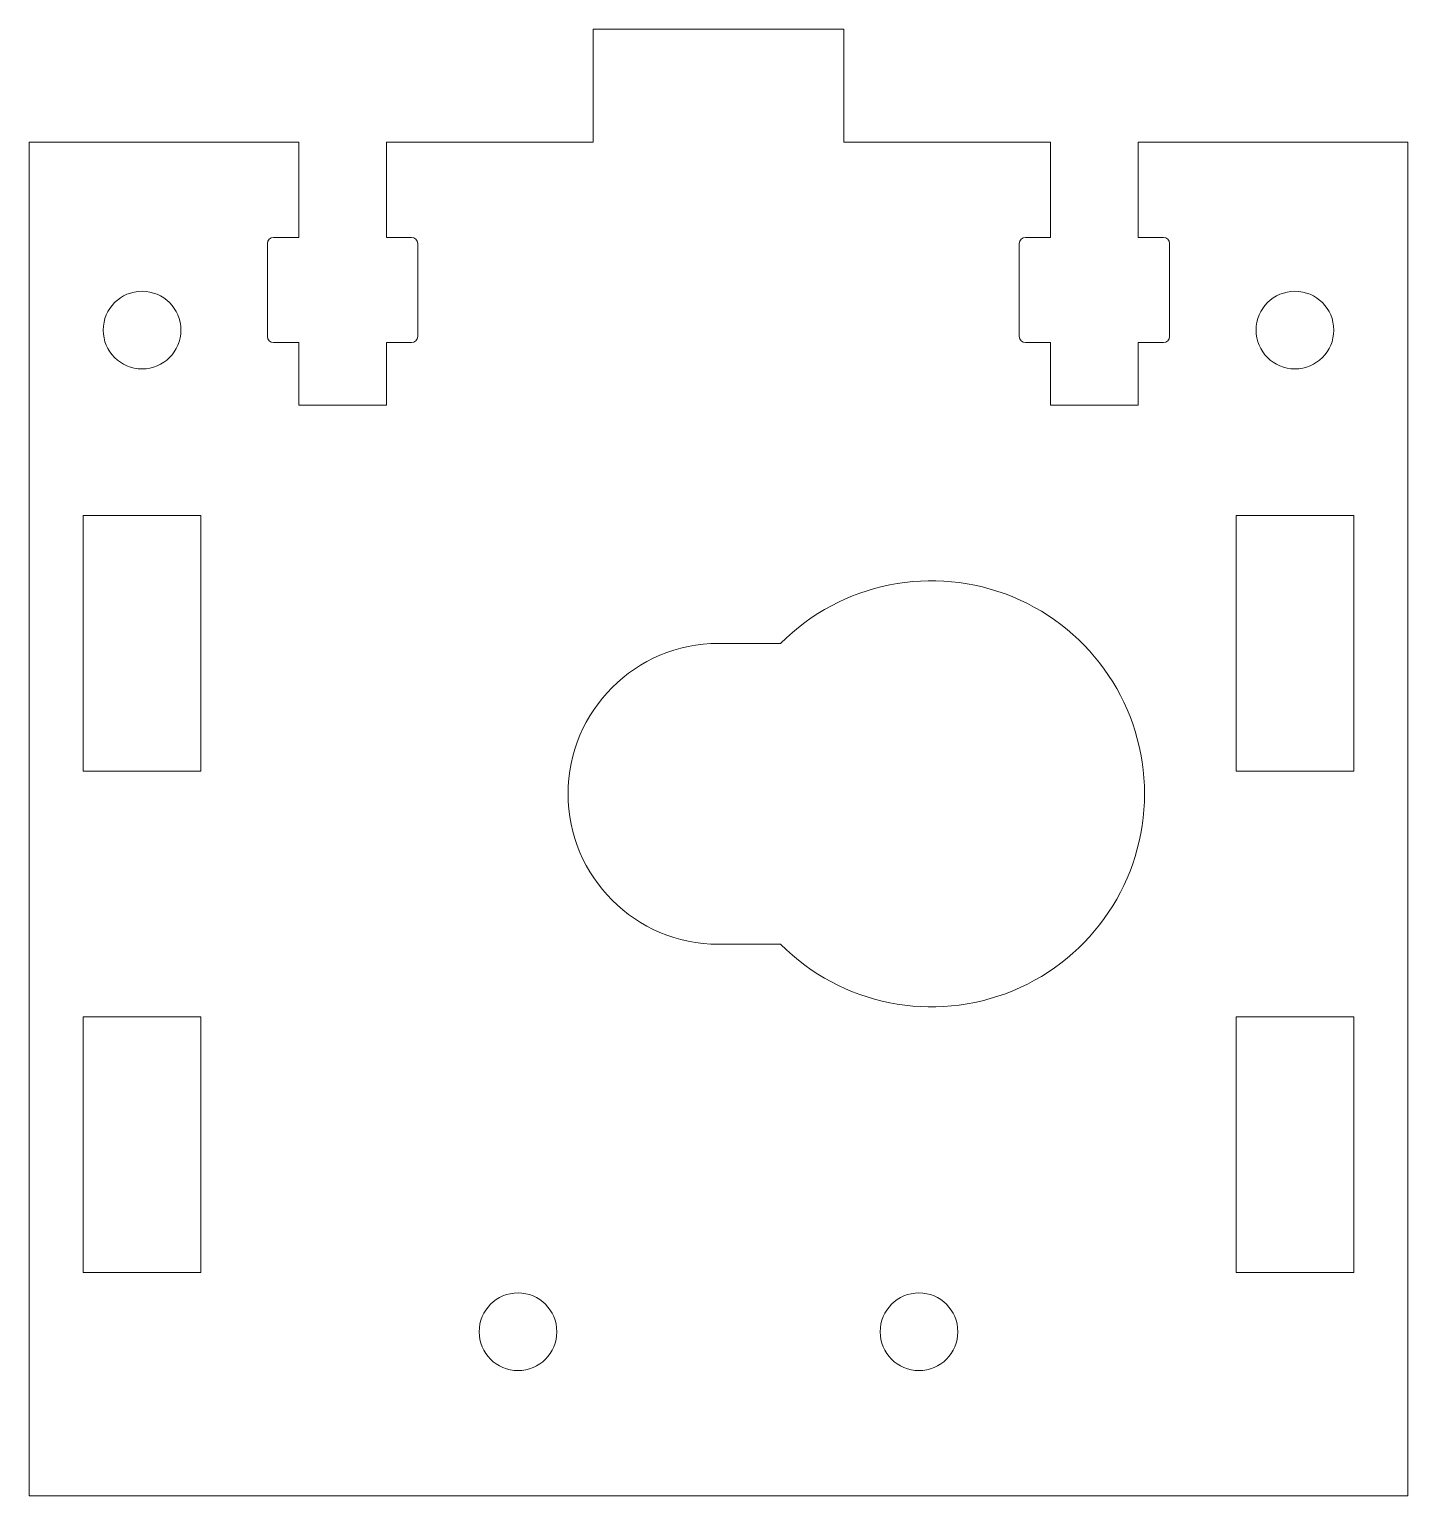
# Model space of a CAD drawing. Header units: millimetres. Extents: x -27.5 to 27.5, y -27 to 31.5.
import ezdxf

# ---------------------------------------------------------------- set-up
doc = ezdxf.new("R2010")
doc.units = ezdxf.units.MM

msp = doc.modelspace()

# ---------------------------------------------------------------- linework, layer by layer
at = {"color": 7, "linetype": 'Continuous', "lineweight": 15}
for p, q in [((5, 31.5), (-5, 31.5)), ((-5, 31.5), (-5, 27)), ((5, 27), (5, 31.5)), ((-16.75, 27), (-27.5, 27)), ((-27.5, 27), (-27.5, -27)), ((-16.75, 27), (-16.75, 23.2)), ((-5, 27), (-13.25, 27)), ((-13.25, 23.2), (-13.25, 27)), ((13.25, 27), (5, 27)), ((13.25, 27), (13.25, 23.2)), ((27.5, 27), (16.75, 27)), ((16.75, 23.2), (16.75, 27)), ((27.5, -27), (27.5, 27)), ((-18, 22.95), (-18, 19.25)), ((-16.75, 23.2), (-17.75, 23.2)), ((-12.25, 23.2), (-13.25, 23.2)), ((-12, 19.25), (-12, 22.95)), ((12, 22.95), (12, 19.25)), ((13.25, 23.2), (12.25, 23.2)), ((17.75, 23.2), (16.75, 23.2)), ((18, 19.25), (18, 22.95)), ((-17.75, 19), (-16.75, 19)), ((-16.75, 19), (-16.75, 16.5)), ((-13.25, 19), (-12.25, 19)), ((-13.25, 16.5), (-13.25, 19)), ((12.25, 19), (13.25, 19)), ((13.25, 19), (13.25, 16.5)), ((16.75, 19), (17.75, 19)), ((16.75, 16.5), (16.75, 19)), ((-16.75, 16.5), (-13.25, 16.5)), ((13.25, 16.5), (16.75, 16.5)), ((-25.35, 12.1), (-25.35, 1.9)), ((-20.65, 12.1), (-25.35, 12.1)), ((-20.65, 1.9), (-20.65, 12.1)), ((20.65, 12.1), (20.65, 1.9)), ((25.35, 12.1), (20.65, 12.1)), ((25.35, 1.9), (25.35, 12.1)), ((2.479, 7), (0, 7)), ((-25.35, 1.9), (-20.65, 1.9)), ((20.65, 1.9), (25.35, 1.9)), ((0, -5), (2.479, -5)), ((-25.35, -7.9), (-25.35, -18.1)), ((-20.65, -7.9), (-25.35, -7.9)), ((-20.65, -18.1), (-20.65, -7.9)), ((20.65, -7.9), (20.65, -18.1)), ((25.35, -7.9), (20.65, -7.9)), ((25.35, -18.1), (25.35, -7.9)), ((-25.35, -18.1), (-20.65, -18.1)), ((20.65, -18.1), (25.35, -18.1)), ((-27.5, -27), (27.5, -27))]:
    msp.add_line(p, q, dxfattribs=at)
for centre in [(-23, 19.5), (23, 19.5), (-8, -20.46), (8, -20.46)]:
    msp.add_circle(centre, 1.55, dxfattribs=at)
for centre, radius, start, end in [((-17.75, 22.95), 0.25, 90, 180), ((-12.25, 22.95), 0.25, 0, 90), ((12.25, 22.95), 0.25, 90, 180), ((17.75, 22.95), 0.25, 0, 90), ((-17.75, 19.25), 0.25, 180, 270), ((-12.25, 19.25), 0.25, 270, 0), ((12.25, 19.25), 0.25, 180, 270), ((17.75, 19.25), 0.25, 270, 0), ((8.5, 1), 8.5, 224.90087, 135.09913), ((0, 1), 6, 90, 270)]:
    msp.add_arc(centre, radius, start, end, dxfattribs=at)

doc.saveas('drawing.dxf')
